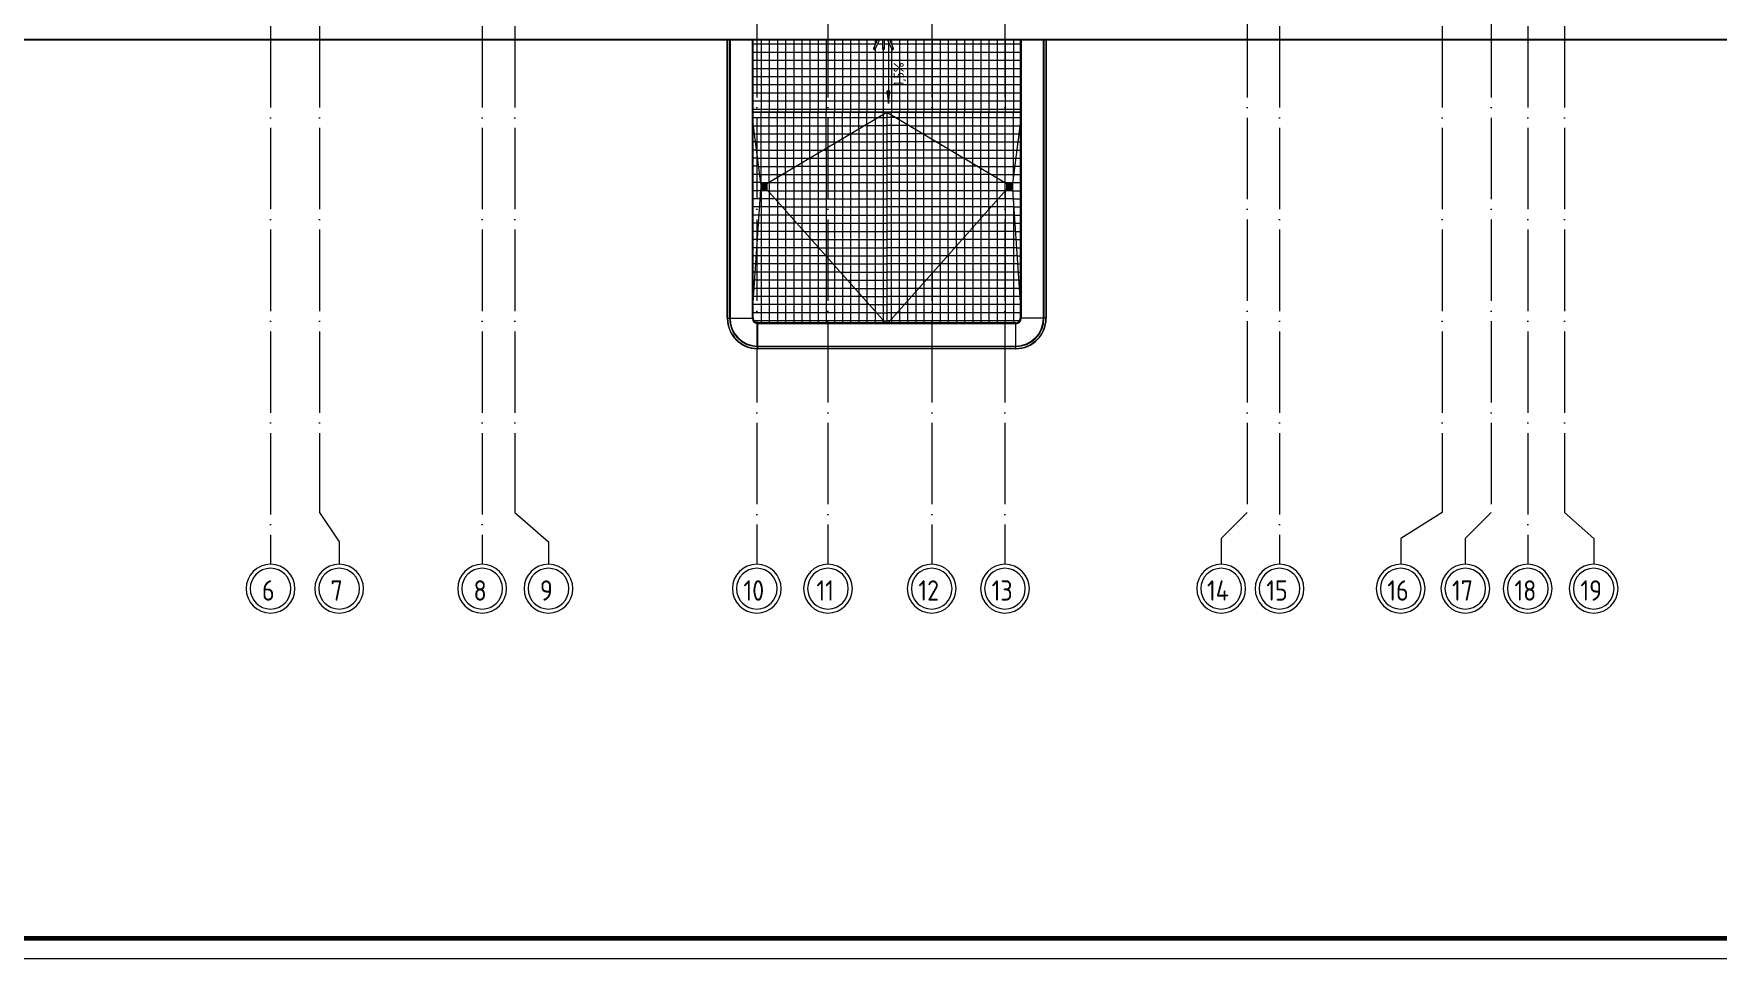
# Model space of a CAD drawing. Header units: millimetres. Extents: x -259793 to 503324, y -44556 to 93494.
# Drawn here: x 419333 to 460715, y -39203 to -16473 of the extents above; entities that cross this region are included whole.
import ezdxf

# ---------------------------------------------------------------- set-up
doc = ezdxf.new("R2010")
doc.units = ezdxf.units.MM
doc.linetypes.add('ADSK_Линия сетки', pattern=[25, 20, -2.5, 0, -2.5])
for name, color, linetype, lineweight in [('RC-Линии_связи-Адресные', 5, 'Continuous', 30), ('Крыша', 7, 'Continuous', 9), ('Крыша штриховка', 7, 'Continuous', 9), ('Мебель', 252, 'Continuous', 18), ('Оборудование', 8, 'Continuous', 18), ('Ограждение', 252, 'Continuous', 9), ('Оси', 252, 'Continuous', 9), ('ОФ_рамка', 8, 'Continuous', 60), ('Размеры', 7, 'Continuous', 9)]:
    doc.layers.add(name, color=color, linetype=linetype, lineweight=lineweight)
doc.styles.add('GOST Common_1', font='', dxfattribs={"height": 250})
doc.styles.add('GOST Common_2', font='', dxfattribs={"width": 0.9, "height": 250})
doc.styles.get('GOST Common_1').set_extended_font_data('GOST type B')
doc.styles.get('GOST Common_2').set_extended_font_data('GOST type B')

# ---------------------------------------------------------------- blocks, each defined once
blk = doc.blocks.new('А0')
at = {"layer": 'ОФ_рамка', "color": 0, "linetype": 'Continuous', "ltscale": 100}
blk.add_lwpolyline([(224168, -393217), (340568, -393217)], dxfattribs=at)
at = {"layer": 'ОФ_рамка', "color": 0, "linetype": 'Continuous', "lineweight": 5, "ltscale": 100}
blk.add_lwpolyline([(222168, -393717), (341068, -393717)], dxfattribs=at)
blk = doc.blocks.new('Кровля Жив')
at = {"layer": 'Размеры', "true_color": 0x636466}
blk.add_hatch(color=251, dxfattribs=at).paths.add_polyline_path([(-34353, -1561), (-34314, -1261), (-34393, -1261)])
at = {"layer": 'Крыша', "color": 251, "true_color": 0x636466}
for p, q in [((-31111, -1771), (-37675, -1773)), ((-37675, -1772), (-31111, -1772)), ((-37487, -3530), (-37675, -2056)), ((-37339, -3530), (-34393, -1772)), ((-34393, -1772), (-34393, -6954)), ((-34393, -1772), (-31447, -3530)), ((-31111, -2056), (-31299, -3530)), ((-37675, -6455), (-37487, -3678)), ((-37339, -3530), (-37487, -3530)), ((-37487, -3530), (-37487, -3678)), ((-37487, -3678), (-37339, -3678)), ((-37339, -3678), (-37339, -3530)), ((-37339, -3678), (-34425, -6954)), ((-34425, -6954), (-37339, -3678)), ((-34361, -6954), (-31447, -3678)), ((-31447, -3678), (-34361, -6954)), ((-31447, -3530), (-31447, -3678)), ((-31299, -3530), (-31447, -3530)), ((-31447, -3678), (-31299, -3678)), ((-31299, -3678), (-31299, -3530)), ((-31299, -3678), (-31111, -6455))]:
    blk.add_line(p, q, dxfattribs=at)
at = {"layer": 'Крыша штриховка', "color": 251, "linetype": 'Continuous', "true_color": 0x636466}
for p, q in [((-34280, 0), (-34280, -90)), ((-34080, 0), (-34080, -1772)), ((-33880, 0), (-33880, -1772)), ((-33680, 0), (-33680, -1772)), ((-33480, 0), (-33480, -1772)), ((-33280, 0), (-33280, -1772)), ((-33080, 0), (-33080, -1772)), ((-32880, 0), (-32880, -1772)), ((-32680, 0), (-32680, -1772)), ((-32480, 0), (-32480, -1772)), ((-32280, 0), (-32280, -1772)), ((-32080, 0), (-32080, -1772)), ((-31880, 0), (-31880, -1772)), ((-31680, 0), (-31680, -1771)), ((-31480, 0), (-31480, -1771)), ((-31280, 0), (-31280, -1771)), ((-34675, -107), (-37675, -107)), ((-31111, -307), (-37675, -307)), ((-37480, 0), (-37480, -1773)), ((-37280, 0), (-37280, -1773)), ((-37080, 0), (-37080, -1773)), ((-36880, 0), (-36880, -1773)), ((-36680, 0), (-36680, -1773)), ((-36480, 0), (-36480, -1773)), ((-36280, 0), (-36280, -1773)), ((-36080, 0), (-36080, -1773)), ((-35880, 0), (-35880, -1773)), ((-35680, 0), (-35680, -1773)), ((-35480, 0), (-35480, -1773)), ((-35280, 0), (-35280, -1773)), ((-35080, 0), (-35080, -1772)), ((-34880, 0), (-34880, -1772)), ((-34680, 0), (-34680, -118)), ((-34680, -232), (-34680, -1772)), ((-34497, -107), (-34620, -107)), ((-34480, -230), (-34480, -1772)), ((-34327, -107), (-34447, -107)), ((-34280, -209), (-34280, -1772)), ((-31111, -107), (-34272, -107)), ((-31111, -507), (-37675, -507)), ((-31111, -707), (-37675, -707)), ((-31111, -907), (-37675, -907)), ((-31111, -1107), (-37675, -1107)), ((-31111, -1307), (-37675, -1307)), ((-31111, -1507), (-37675, -1507)), ((-31111, -1707), (-37675, -1707)), ((-37675, -1907), (-34619, -1907)), ((-37480, -3530), (-37480, -1773)), ((-37280, -3494), (-37280, -1773)), ((-37080, -3375), (-37080, -1773)), ((-36880, -3256), (-36880, -1773)), ((-36680, -3136), (-36680, -1773)), ((-36480, -3017), (-36480, -1773)), ((-36280, -2898), (-36280, -1773)), ((-36080, -2778), (-36080, -1773)), ((-35880, -2659), (-35880, -1773)), ((-35680, -2540), (-35680, -1773)), ((-35480, -2421), (-35480, -1773)), ((-35280, -2301), (-35280, -1773)), ((-35080, -2182), (-35080, -1772)), ((-34881, -2063), (-34881, -6442)), ((-34880, -2063), (-34880, -1772)), ((-34681, -1944), (-34681, -6667)), ((-34680, -1943), (-34680, -1772)), ((-34618, -1906), (-34393, -1906)), ((-34481, -1824), (-34481, -6892)), ((-34480, -1824), (-34480, -1772)), ((-34169, -1906), (-34393, -1906)), ((-34280, -1840), (-34280, -1773)), ((-34280, -6863), (-34280, -1841)), ((-34167, -1907), (-31111, -1907)), ((-34080, -1959), (-34080, -1773)), ((-34080, -6638), (-34080, -1960)), ((-33880, -2078), (-33880, -1773)), ((-33680, -2198), (-33680, -1773)), ((-33480, -2317), (-33480, -1773)), ((-33280, -2436), (-33280, -1773)), ((-33080, -2556), (-33080, -1773)), ((-32880, -2675), (-32880, -1773)), ((-32680, -2794), (-32680, -1773)), ((-32480, -2914), (-32480, -1773)), ((-32280, -3033), (-32280, -1773)), ((-32080, -3152), (-32080, -1773)), ((-31880, -3272), (-31880, -1773)), ((-31680, -3391), (-31680, -1772)), ((-31480, -3510), (-31480, -1772)), ((-31280, -3380), (-31280, -1772)), ((-37669, -2106), (-37675, -2106)), ((-37643, -2306), (-37675, -2306)), ((-37669, -2107), (-34954, -2107)), ((-37643, -2307), (-35290, -2307)), ((-35481, -2421), (-35481, -5768)), ((-35288, -2306), (-34393, -2306)), ((-35281, -2302), (-35281, -5993)), ((-35081, -2182), (-35081, -6217)), ((-34953, -2106), (-34393, -2106)), ((-33834, -2106), (-34393, -2106)), ((-33499, -2306), (-34393, -2306)), ((-33880, -6413), (-33880, -2079)), ((-33832, -2107), (-31118, -2107)), ((-33680, -6188), (-33680, -2198)), ((-33497, -2307), (-31143, -2307)), ((-33480, -5963), (-33480, -2318)), ((-33280, -5738), (-33280, -2437)), ((-31143, -2306), (-31111, -2306)), ((-31118, -2106), (-31111, -2106)), ((-37618, -2506), (-37675, -2506)), ((-37592, -2706), (-37675, -2706)), ((-37618, -2507), (-35625, -2507)), ((-37592, -2707), (-35960, -2707)), ((-36080, -2779), (-36080, -5093)), ((-35959, -2706), (-34393, -2706)), ((-35881, -2660), (-35881, -5318)), ((-35681, -2540), (-35681, -5543)), ((-35624, -2506), (-34393, -2506)), ((-33163, -2506), (-34393, -2506)), ((-32828, -2706), (-34393, -2706)), ((-33162, -2507), (-31169, -2507)), ((-33080, -5513), (-33080, -2556)), ((-32880, -5289), (-32880, -2675)), ((-32827, -2707), (-31194, -2707)), ((-32680, -5064), (-32680, -2795)), ((-31194, -2706), (-31111, -2706)), ((-31169, -2506), (-31111, -2506)), ((-37567, -2906), (-37675, -2906)), ((-37541, -3106), (-37675, -3106)), ((-37516, -3306), (-37675, -3306)), ((-37567, -2907), (-36295, -2907)), ((-37541, -3107), (-36630, -3107)), ((-37516, -3307), (-36965, -3307)), ((-36965, -3306), (-34393, -3306)), ((-36880, -3256), (-36880, -4194)), ((-36680, -3137), (-36680, -4419)), ((-36629, -3106), (-34393, -3106)), ((-36480, -3017), (-36480, -4643)), ((-36294, -2906), (-34393, -2906)), ((-36280, -2898), (-36280, -4868)), ((-32493, -2906), (-34393, -2906)), ((-32157, -3106), (-34393, -3106)), ((-31822, -3306), (-34393, -3306)), ((-32492, -2907), (-31220, -2907)), ((-32480, -4839), (-32480, -2914)), ((-32280, -4614), (-32280, -3033)), ((-32156, -3107), (-31245, -3107)), ((-32080, -4389), (-32080, -3152)), ((-31880, -4164), (-31880, -3272)), ((-31821, -3307), (-31271, -3307)), ((-31271, -3306), (-31111, -3306)), ((-31245, -3106), (-31111, -3106)), ((-31220, -2906), (-31111, -2906)), ((-37490, -3506), (-37675, -3506)), ((-37489, -3706), (-37675, -3706)), ((-37490, -3506), (-37300, -3506)), ((-37315, -3706), (-37489, -3706)), ((-37480, -3678), (-37480, -6954)), ((-37314, -3706), (-34393, -3706)), ((-37300, -3506), (-34393, -3506)), ((-37280, -3495), (-37280, -3744)), ((-37080, -3375), (-37080, -3969)), ((-31487, -3506), (-34393, -3506)), ((-31473, -3706), (-34393, -3706)), ((-31680, -3940), (-31680, -3391)), ((-31486, -3506), (-31296, -3506)), ((-31480, -3715), (-31480, -3510)), ((-31480, -3715), (-31480, -6954)), ((-31297, -3706), (-31472, -3706)), ((-31297, -3706), (-31111, -3706)), ((-31296, -3506), (-31111, -3506)), ((-37503, -3906), (-37675, -3906)), ((-37516, -4106), (-37675, -4106)), ((-36959, -4106), (-37516, -4106)), ((-37137, -3906), (-37503, -3906)), ((-37280, -3745), (-37280, -6954)), ((-37136, -3906), (-34393, -3906)), ((-37080, -3970), (-37080, -6954)), ((-36958, -4106), (-34393, -4106)), ((-31650, -3906), (-34393, -3906)), ((-31828, -4106), (-34393, -4106)), ((-31270, -4106), (-31828, -4106)), ((-31680, -3940), (-31680, -6954)), ((-31284, -3906), (-31650, -3906)), ((-31284, -3906), (-31111, -3906)), ((-31280, -3958), (-31280, -6954)), ((-31270, -4106), (-31111, -4106)), ((-37530, -4306), (-37675, -4306)), ((-37543, -4506), (-37675, -4506)), ((-36603, -4506), (-37543, -4506)), ((-36781, -4306), (-37530, -4306)), ((-36880, -4195), (-36880, -6954)), ((-36780, -4306), (-34393, -4306)), ((-36680, -4420), (-36680, -6954)), ((-36602, -4506), (-34393, -4506)), ((-32006, -4306), (-34393, -4306)), ((-32184, -4506), (-34393, -4506)), ((-31243, -4506), (-32184, -4506)), ((-32080, -4390), (-32080, -6954)), ((-31257, -4306), (-32006, -4306)), ((-31880, -4165), (-31880, -6954)), ((-31257, -4306), (-31111, -4306)), ((-31243, -4506), (-31111, -4506)), ((-37557, -4706), (-37675, -4706)), ((-37570, -4906), (-37675, -4906)), ((-36248, -4906), (-37570, -4906)), ((-36425, -4706), (-37557, -4706)), ((-36480, -4645), (-36480, -6954)), ((-36425, -4706), (-34393, -4706)), ((-36280, -4869), (-36280, -6954)), ((-36247, -4906), (-34393, -4906)), ((-32362, -4706), (-34393, -4706)), ((-32540, -4906), (-34393, -4906)), ((-31216, -4906), (-32539, -4906)), ((-32480, -4839), (-32480, -6954)), ((-31230, -4706), (-32361, -4706)), ((-32280, -4615), (-32280, -6954)), ((-31230, -4706), (-31111, -4706)), ((-31216, -4906), (-31111, -4906)), ((-37584, -5106), (-37675, -5106)), ((-37597, -5306), (-37675, -5306)), ((-35892, -5306), (-37597, -5306)), ((-36070, -5106), (-37584, -5106)), ((-36080, -5094), (-36080, -6954)), ((-36069, -5106), (-34393, -5106)), ((-35891, -5306), (-34393, -5306)), ((-35880, -5319), (-35880, -6954)), ((-32718, -5106), (-34393, -5106)), ((-32895, -5306), (-34393, -5306)), ((-31189, -5306), (-32895, -5306)), ((-32880, -5289), (-32880, -6954)), ((-31203, -5106), (-32717, -5106)), ((-32680, -5064), (-32680, -6954)), ((-31203, -5106), (-31111, -5106)), ((-31189, -5306), (-31111, -5306)), ((-37611, -5506), (-37675, -5506)), ((-37624, -5706), (-37675, -5706)), ((-35536, -5706), (-37624, -5706)), ((-35714, -5506), (-37611, -5506)), ((-35713, -5506), (-34393, -5506)), ((-35680, -5544), (-35680, -6954)), ((-35535, -5706), (-34393, -5706)), ((-35480, -5769), (-35480, -6954)), ((-33073, -5506), (-34393, -5506)), ((-33251, -5706), (-34393, -5706)), ((-33280, -5739), (-33280, -6954)), ((-31162, -5706), (-33251, -5706)), ((-33080, -5514), (-33080, -6954)), ((-31176, -5506), (-33073, -5506)), ((-31176, -5506), (-31111, -5506)), ((-31162, -5706), (-31111, -5706)), ((-37638, -5906), (-37675, -5906)), ((-37651, -6106), (-37675, -6106)), ((-35180, -6106), (-37651, -6106)), ((-35358, -5906), (-37638, -5906)), ((-35357, -5906), (-34393, -5906)), ((-35280, -5994), (-35280, -6954)), ((-35179, -6106), (-34393, -6106)), ((-33429, -5906), (-34393, -5906)), ((-33607, -6106), (-34393, -6106)), ((-33680, -6189), (-33680, -6954)), ((-31135, -6106), (-33606, -6106)), ((-33480, -5964), (-33480, -6954)), ((-31149, -5906), (-33429, -5906)), ((-31149, -5906), (-31111, -5906)), ((-31135, -6106), (-31111, -6106)), ((-37665, -6306), (-37675, -6306)), ((-34824, -6506), (-37675, -6506)), ((-35002, -6306), (-37665, -6306)), ((-35080, -6218), (-35080, -6954)), ((-35002, -6306), (-34393, -6306)), ((-34880, -6443), (-34880, -6954)), ((-34824, -6506), (-34393, -6506)), ((-33785, -6306), (-34393, -6306)), ((-33963, -6506), (-34393, -6506)), ((-31111, -6506), (-33962, -6506)), ((-33880, -6414), (-33880, -6954)), ((-31122, -6306), (-33784, -6306)), ((-31121, -6306), (-31111, -6306)), ((-34647, -6706), (-37675, -6706)), ((-34469, -6905), (-37655, -6905)), ((-34680, -6668), (-34680, -6954)), ((-34646, -6706), (-34393, -6706)), ((-34480, -6893), (-34480, -6954)), ((-34468, -6906), (-34393, -6906)), ((-34141, -6706), (-34393, -6706)), ((-34318, -6906), (-34393, -6906)), ((-31131, -6906), (-34318, -6906)), ((-34280, -6863), (-34280, -6954)), ((-31111, -6706), (-34140, -6706)), ((-34080, -6639), (-34080, -6954))]:
    blk.add_line(p, q, dxfattribs=at)
at = {"layer": 'Мебель', "color": 251, "true_color": 0x636466}
for p, q in [((-34625, 0), (-34721, -207)), ((-34675, -228), (-34570, 0)), ((-34497, 0), (-34497, -214)), ((-34447, -214), (-34447, 0)), ((-34376, 0), (-34271, -229)), ((-34225, -208), (-34321, 0))]:
    blk.add_line(p, q, dxfattribs=at)
for centre, major_axis, ratio, start_param, end_param in [((-34698, -217), (-22.7, 10.5), 0.627171, 3.776342, 6.917934), ((-34698, -217), (-22.7, 10.5), 0.627171, 0.634749, 3.776342), ((-34472, -214), (25, 0), 0.707107, 0, 3.141593), ((-34472, -214), (-25, 0), 0.707107, 0, 3.141593), ((-34248, -218), (22.7, 10.5), 0.627171, 2.506844, 5.648436), ((-34248, -218), (22.7, 10.5), 0.627171, 5.648436, 8.790029)]:
    blk.add_ellipse(centre, major_axis=major_axis, ratio=ratio, start_param=start_param, end_param=end_param, dxfattribs=at)
at = {"layer": 'Оборудование', "color": 251, "true_color": 0x636466}
for p, q in [((-37339, -3530), (-37487, -3530)), ((-37487, -3530), (-37487, -3678)), ((-37487, -3678), (-37339, -3678)), ((-37483, -3674), (-37483, -3534)), ((-37483, -3534), (-37343, -3534)), ((-37343, -3674), (-37483, -3674)), ((-37476, -3563), (-37476, -3643)), ((-37473, -3563), (-37473, -3643)), ((-37466, -3563), (-37466, -3643)), ((-37463, -3563), (-37463, -3643)), ((-37460, -3579), (-37460, -3627)), ((-37457, -3579), (-37457, -3627)), ((-37454, -3541), (-37374, -3541)), ((-37454, -3544), (-37374, -3544)), ((-37454, -3551), (-37374, -3551)), ((-37454, -3554), (-37374, -3554)), ((-37454, -3654), (-37374, -3654)), ((-37454, -3656), (-37374, -3656)), ((-37454, -3664), (-37374, -3664)), ((-37454, -3666), (-37374, -3666)), ((-37450, -3579), (-37450, -3627)), ((-37447, -3579), (-37447, -3627)), ((-37444, -3595), (-37444, -3611)), ((-37441, -3595), (-37441, -3611)), ((-37438, -3557), (-37390, -3557)), ((-37438, -3560), (-37390, -3560)), ((-37438, -3567), (-37390, -3567)), ((-37438, -3570), (-37390, -3570)), ((-37438, -3638), (-37390, -3638)), ((-37438, -3640), (-37390, -3640)), ((-37438, -3648), (-37390, -3648)), ((-37438, -3650), (-37390, -3650)), ((-37434, -3595), (-37434, -3611)), ((-37431, -3595), (-37431, -3611)), ((-37422, -3573), (-37406, -3573)), ((-37422, -3576), (-37406, -3576)), ((-37422, -3583), (-37406, -3583)), ((-37422, -3586), (-37406, -3586)), ((-37422, -3622), (-37406, -3622)), ((-37422, -3624), (-37406, -3624)), ((-37422, -3632), (-37406, -3632)), ((-37422, -3634), (-37406, -3634)), ((-37395, -3595), (-37395, -3611)), ((-37393, -3595), (-37393, -3611)), ((-37385, -3595), (-37385, -3611)), ((-37383, -3595), (-37383, -3611)), ((-37379, -3579), (-37379, -3627)), ((-37377, -3579), (-37377, -3627)), ((-37369, -3579), (-37369, -3627)), ((-37367, -3579), (-37367, -3627)), ((-37363, -3563), (-37363, -3643)), ((-37361, -3563), (-37361, -3643)), ((-37353, -3563), (-37353, -3643)), ((-37351, -3563), (-37351, -3643)), ((-37343, -3534), (-37343, -3674)), ((-37339, -3678), (-37339, -3530)), ((-31443, -3674), (-31443, -3534)), ((-31443, -3534), (-31303, -3534)), ((-31303, -3674), (-31443, -3674)), ((-31436, -3563), (-31436, -3643)), ((-31433, -3563), (-31433, -3643)), ((-31426, -3563), (-31426, -3643)), ((-31423, -3563), (-31423, -3643)), ((-31420, -3579), (-31420, -3627)), ((-31417, -3579), (-31417, -3627)), ((-31414, -3541), (-31334, -3541)), ((-31414, -3544), (-31334, -3544)), ((-31414, -3551), (-31334, -3551)), ((-31414, -3554), (-31334, -3554)), ((-31414, -3654), (-31334, -3654)), ((-31414, -3656), (-31334, -3656)), ((-31414, -3664), (-31334, -3664)), ((-31414, -3666), (-31334, -3666)), ((-31410, -3579), (-31410, -3627)), ((-31407, -3579), (-31407, -3627)), ((-31404, -3595), (-31404, -3611)), ((-31401, -3595), (-31401, -3611)), ((-31398, -3557), (-31350, -3557)), ((-31398, -3560), (-31350, -3560)), ((-31398, -3567), (-31350, -3567)), ((-31398, -3570), (-31350, -3570)), ((-31398, -3638), (-31350, -3638)), ((-31398, -3640), (-31350, -3640)), ((-31398, -3648), (-31350, -3648)), ((-31398, -3650), (-31350, -3650)), ((-31394, -3595), (-31394, -3611)), ((-31391, -3595), (-31391, -3611)), ((-31382, -3573), (-31366, -3573)), ((-31382, -3576), (-31366, -3576)), ((-31382, -3583), (-31366, -3583)), ((-31382, -3586), (-31366, -3586)), ((-31382, -3622), (-31366, -3622)), ((-31382, -3624), (-31366, -3624)), ((-31382, -3632), (-31366, -3632)), ((-31382, -3634), (-31366, -3634)), ((-31355, -3595), (-31355, -3611)), ((-31353, -3595), (-31353, -3611)), ((-31345, -3595), (-31345, -3611)), ((-31343, -3595), (-31343, -3611)), ((-31339, -3579), (-31339, -3627)), ((-31337, -3579), (-31337, -3627)), ((-31329, -3579), (-31329, -3627)), ((-31327, -3579), (-31327, -3627)), ((-31323, -3563), (-31323, -3643)), ((-31321, -3563), (-31321, -3643)), ((-31313, -3563), (-31313, -3643)), ((-31311, -3563), (-31311, -3643)), ((-31303, -3534), (-31303, -3674))]:
    blk.add_line(p, q, dxfattribs=at)
for centre, radius, start, end in [((-37470, -3563), 6.24, 0, 180), ((-37470, -3643), 6.24, 180, 0), ((-37470, -3563), 3.76, 0, 180), ((-37470, -3643), 3.76, 180, 0), ((-37454, -3547), 6.24, 90, 270), ((-37454, -3579), 6.24, 0, 180), ((-37454, -3627), 6.24, 180, 0), ((-37454, -3660), 6.24, 90, 270), ((-37454, -3547), 3.76, 90, 270), ((-37454, -3579), 3.76, 0, 180), ((-37454, -3627), 3.76, 180, 0), ((-37454, -3660), 3.76, 90, 270), ((-37438, -3563), 6.24, 90, 270), ((-37438, -3595), 6.24, 0, 180), ((-37438, -3611), 6.24, 180, 0), ((-37438, -3644), 6.24, 90, 270), ((-37438, -3563), 3.76, 90, 270), ((-37438, -3595), 3.76, 0, 180), ((-37438, -3611), 3.76, 180, 0), ((-37438, -3644), 3.76, 90, 270), ((-37422, -3579), 6.24, 90, 270), ((-37422, -3628), 6.24, 90, 270), ((-37422, -3579), 3.76, 90, 270), ((-37422, -3628), 3.76, 90, 270), ((-37406, -3579), 6.24, 270, 90), ((-37406, -3579), 3.76, 270, 90), ((-37406, -3628), 6.24, 270, 90), ((-37406, -3628), 3.76, 270, 90), ((-37389, -3595), 6.24, 0, 180), ((-37389, -3611), 6.24, 180, 0), ((-37389, -3595), 3.76, 0, 180), ((-37389, -3611), 3.76, 180, 0), ((-37390, -3563), 6.24, 270, 90), ((-37390, -3563), 3.76, 270, 90), ((-37390, -3644), 6.24, 270, 90), ((-37390, -3644), 3.76, 270, 90), ((-37373, -3579), 6.24, 0, 180), ((-37373, -3627), 6.24, 180, 0), ((-37373, -3579), 3.76, 0, 180), ((-37373, -3627), 3.76, 180, 0), ((-37374, -3547), 6.24, 270, 90), ((-37374, -3547), 3.76, 270, 90), ((-37374, -3660), 6.24, 270, 90), ((-37374, -3660), 3.76, 270, 90), ((-37357, -3563), 6.24, 0, 180), ((-37357, -3643), 6.24, 180, 0), ((-37357, -3563), 3.76, 0, 180), ((-37357, -3643), 3.76, 180, 0), ((-31430, -3563), 6.24, 0, 180), ((-31430, -3643), 6.24, 180, 0), ((-31430, -3563), 3.76, 0, 180), ((-31430, -3643), 3.76, 180, 0), ((-31414, -3547), 6.24, 90, 270), ((-31414, -3579), 6.24, 0, 180), ((-31414, -3627), 6.24, 180, 0), ((-31414, -3660), 6.24, 90, 270), ((-31414, -3547), 3.76, 90, 270), ((-31414, -3579), 3.76, 0, 180), ((-31414, -3627), 3.76, 180, 0), ((-31414, -3660), 3.76, 90, 270), ((-31398, -3563), 6.24, 90, 270), ((-31398, -3595), 6.24, 0, 180), ((-31398, -3611), 6.24, 180, 0), ((-31398, -3644), 6.24, 90, 270), ((-31398, -3563), 3.76, 90, 270), ((-31398, -3595), 3.76, 0, 180), ((-31398, -3611), 3.76, 180, 0), ((-31398, -3644), 3.76, 90, 270), ((-31382, -3579), 6.24, 90, 270), ((-31382, -3628), 6.24, 90, 270), ((-31382, -3579), 3.76, 90, 270), ((-31382, -3628), 3.76, 90, 270), ((-31366, -3579), 6.24, 270, 90), ((-31366, -3579), 3.76, 270, 90), ((-31366, -3628), 6.24, 270, 90), ((-31366, -3628), 3.76, 270, 90), ((-31349, -3595), 6.24, 0, 180), ((-31349, -3611), 6.24, 180, 0), ((-31349, -3595), 3.76, 0, 180), ((-31349, -3611), 3.76, 180, 0), ((-31350, -3563), 6.24, 270, 90), ((-31350, -3563), 3.76, 270, 90), ((-31350, -3644), 6.24, 270, 90), ((-31350, -3644), 3.76, 270, 90), ((-31333, -3579), 6.24, 0, 180), ((-31333, -3627), 6.24, 180, 0), ((-31333, -3579), 3.76, 0, 180), ((-31333, -3627), 3.76, 180, 0), ((-31334, -3547), 6.24, 270, 90), ((-31334, -3547), 3.76, 270, 90), ((-31334, -3660), 6.24, 270, 90), ((-31334, -3660), 3.76, 270, 90), ((-31317, -3563), 6.24, 0, 180), ((-31317, -3643), 6.24, 180, 0), ((-31317, -3563), 3.76, 0, 180), ((-31317, -3643), 3.76, 180, 0)]:
    blk.add_arc(centre, radius, start, end, dxfattribs=at)
at = {"layer": 'Ограждение', "color": 251, "true_color": 0x636466}
for p, q in [((-69076, 0), (0, 0)), ((-69055, 21), (-21, 21)), ((-38312, -6842), (-38312, 0)), ((-38305, -6842), (-38305, 0)), ((-38258, -6842), (-38258, 0)), ((-38244, 0), (-38244, -6842)), ((-37696, -6842), (-37696, 0)), ((-37675, -6842), (-37675, 0)), ((-31111, 0), (-31111, -6842)), ((-31090, 0), (-31090, -6842)), ((-30542, -6842), (-30542, 0)), ((-30528, 0), (-30528, -6842)), ((-30481, 0), (-30481, -6842)), ((-30474, 0), (-30474, -6842)), ((-38312, -6842), (-38305, -6842)), ((-38305, -6842), (-38258, -6842)), ((-38258, -6842), (-38244, -6842)), ((-38244, -6842), (-37696, -6842)), ((-37696, -6842), (-37675, -6842)), ((-37563, -6975), (-37563, -6954)), ((-31223, -6954), (-37563, -6954)), ((-37563, -7523), (-37563, -6975)), ((-31223, -6975), (-37563, -6975)), ((-31223, -6975), (-31223, -6954)), ((-31223, -7523), (-31223, -6975)), ((-31090, -6842), (-31111, -6842)), ((-30542, -6842), (-31090, -6842)), ((-30528, -6842), (-30542, -6842)), ((-30481, -6842), (-30528, -6842)), ((-30474, -6842), (-30481, -6842)), ((-37563, -7523), (-31223, -7523)), ((-37563, -7537), (-37563, -7523)), ((-37563, -7585), (-37563, -7537)), ((-31223, -7537), (-37563, -7537)), ((-37563, -7591), (-37563, -7585)), ((-31223, -7585), (-37563, -7585)), ((-31223, -7591), (-37563, -7591)), ((-31223, -7537), (-31223, -7523)), ((-31223, -7585), (-31223, -7537)), ((-31223, -7591), (-31223, -7585))]:
    blk.add_line(p, q, dxfattribs=at)
for centre, radius, start, end in [((-37563, -6842), 749, 180, 270), ((-37563, -6842), 742, 180, 270), ((-37563, -6842), 695, 180, 270), ((-37563, -6842), 681, 180, 270), ((-37563, -6842), 133, 180, 270), ((-37563, -6842), 112, 180, 270), ((-31223, -6842), 112, 270, 0), ((-31223, -6842), 681, 270, 0), ((-31223, -6842), 133, 270, 0), ((-31223, -6842), 749, 270, 0), ((-31223, -6842), 742, 270, 0), ((-31223, -6842), 695, 270, 0)]:
    blk.add_arc(centre, radius, start, end, dxfattribs=at)
at = {"layer": 'Оси', "color": 251, "linetype": 'ADSK_Линия сетки', "ltscale": 100, "true_color": 0x636466}
for p, q in [((-37588, 53089), (-37588, -12888)), ((-35838, 53089), (-35838, -12888)), ((-33288, 53089), (-33288, -12888)), ((-31488, 53089), (-31488, -12888)), ((-25538, 53089), (-25538, -11618)), ((-19538, 53089), (-19538, -11618)), ((-49538, 17838), (-49538, -12888)), ((-48338, 17838), (-48338, -11618)), ((-44338, 17838), (-44338, -12888)), ((-43538, 17838), (-43538, -11618)), ((-24738, 17838), (-24738, -12888)), ((-20738, 17838), (-20738, -11618)), ((-18638, 17838), (-18638, -12888)), ((-17738, 17838), (-17738, -11618))]:
    blk.add_line(p, q, dxfattribs=at)
at = {"layer": 'Оси', "ltscale": 100}
for p, q in [((-48338, -11618), (-47852, -12339)), ((-43538, -11618), (-42707, -12339)), ((-25538, -11618), (-26173, -12253)), ((-20738, -11618), (-21761, -12253)), ((-19538, -11618), (-20173, -12253)), ((-17738, -11618), (-17016, -12253)), ((-47852, -12339), (-47852, -12888)), ((-42707, -12339), (-42707, -12888)), ((-26173, -12253), (-26173, -12888)), ((-21761, -12253), (-21761, -12888)), ((-20173, -12253), (-20173, -12888)), ((-17016, -12253), (-17016, -12888))]:
    blk.add_line(p, q, dxfattribs=at)
at = {"layer": 'Оси', "lineweight": 20}
for centre, radius, start, end in [((-49538, -13488), 600, 0, 180), ((-49538, -13488), 500, 0, 180), ((-47852, -13488), 600, 0, 180), ((-47852, -13488), 500, 0, 180), ((-44338, -13488), 600, 0, 180), ((-44338, -13488), 500, 0, 180), ((-42707, -13488), 600, 0, 180), ((-42707, -13488), 500, 0, 180), ((-37588, -13488), 600, 0, 180), ((-37588, -13488), 500, 0, 180), ((-35838, -13488), 600, 0, 180), ((-35838, -13488), 500, 0, 180), ((-33288, -13488), 600, 0, 180), ((-33288, -13488), 500, 0, 180), ((-31488, -13488), 600, 0, 180), ((-31488, -13488), 500, 0, 180), ((-26173, -13488), 600, 0, 180), ((-26173, -13488), 500, 0, 180), ((-24738, -13488), 600, 0, 180), ((-24738, -13488), 500, 0, 180), ((-21761, -13488), 600, 0, 180), ((-21761, -13488), 500, 0, 180), ((-20173, -13488), 600, 0, 180), ((-20173, -13488), 500, 0, 180), ((-18638, -13488), 600, 0, 180), ((-18638, -13488), 500, 0, 180), ((-17016, -13488), 600, 0, 180), ((-17016, -13488), 500, 0, 180), ((-49538, -13488), 600, 180, 0), ((-49538, -13488), 500, 180, 0), ((-47852, -13488), 600, 180, 0), ((-47852, -13488), 500, 180, 0), ((-44338, -13488), 600, 180, 0), ((-44338, -13488), 500, 180, 0), ((-42707, -13488), 600, 180, 0), ((-42707, -13488), 500, 180, 0), ((-37588, -13488), 600, 180, 0), ((-37588, -13488), 500, 180, 0), ((-35838, -13488), 600, 180, 0), ((-35838, -13488), 500, 180, 0), ((-33288, -13488), 600, 180, 0), ((-33288, -13488), 500, 180, 0), ((-31488, -13488), 600, 180, 0), ((-31488, -13488), 500, 180, 0), ((-26173, -13488), 600, 180, 0), ((-26173, -13488), 500, 180, 0), ((-24738, -13488), 600, 180, 0), ((-24738, -13488), 500, 180, 0), ((-21761, -13488), 600, 180, 0), ((-21761, -13488), 500, 180, 0), ((-20173, -13488), 600, 180, 0), ((-20173, -13488), 500, 180, 0), ((-18638, -13488), 600, 180, 0), ((-18638, -13488), 500, 180, 0), ((-17016, -13488), 600, 180, 0), ((-17016, -13488), 500, 180, 0)]:
    blk.add_arc(centre, radius, start, end, dxfattribs=at)
at = {"layer": 'Размеры', "color": 251, "lineweight": 20, "true_color": 0x636466}
blk.add_line((-34354, -61), (-34353, -1561), dxfattribs=at)
at = {"layer": 'Размеры', "color": 251, "true_color": 0x636466}
for p, q in [((-34314, -1261), (-34393, -1261)), ((-34393, -1261), (-34353, -1561)), ((-34353, -1561), (-34314, -1261))]:
    blk.add_line(p, q, dxfattribs=at)
at = {"layer": 'Оси', "style": 'GOST Common_1', "width": 0.9}
for s, p in [('6', (-49749, -13783)), ('7', (-48065, -13783)), ('8', (-44549, -13783)), ('9', (-42918, -13783)), ('10', (-37915, -13783)), ('11', (-36121, -13783)), ('12', (-33615, -13783)), ('13', (-31815, -13783)), ('14', (-26521, -13783)), ('15', (-25065, -13783)), ('16', (-22089, -13783)), ('17', (-20500, -13783)), ('18', (-18965, -13783)), ('19', (-17343, -13783))]:
    blk.add_text(s, height=500, dxfattribs=at).set_placement(p)
at = {"layer": 'Размеры', "color": 251, "true_color": 0x636466, "style": 'GOST Common_2', "width": 0.9}
blk.add_text('1,5%%%', height=250, rotation=90, dxfattribs=at).set_placement((-33974, -1130))

msp = doc.modelspace()

# ---------------------------------------------------------------- block references
at = {"layer": 'RC-Линии_связи-Адресные', "color": 104}
msp.add_blockref('Кровля Жив', (474693.26029, -16627.62183), dxfattribs=at)
at = {"layer": 'ОФ_рамка', "color": 0, "lineweight": -2}
msp.add_blockref('А0', (162256.08752, 354514.12136), dxfattribs=at)

doc.saveas('drawing.dxf')
